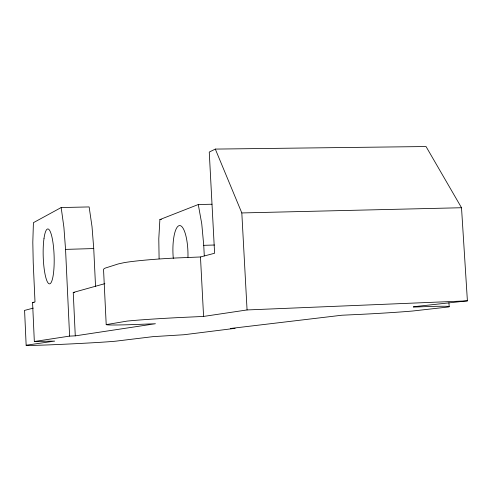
<?xml version="1.0" encoding="UTF-8"?>
<svg xmlns="http://www.w3.org/2000/svg" width="492" height="492" viewBox="0 0 492 492"><rect width="100%" height="100%" fill="white"/><g stroke="black" fill="none" stroke-linecap="round" stroke-linejoin="round"><path stroke-width="0.74" d="M211.972 204.229L198.276 204.531L159.882 219.58L158.793 238.78L159.1 258.78M95.54 286.338L93.732 248.558L92.016 226.621L89.132 206.929L61.174 207.544L33.413 222.679L32.81 242.304L33.228 262.746L35 301.873L32.57 302.562L34.329 341.503L54.667 341.097L26.783 345.132A46.334 0.812 -2.8 0 0 62.564 344.308A46.334 0.812 -2.8 0 0 117.231 340.993L152.981 336.645L183.996 334.738L235.059 328.342L230.465 328.545M413.348 306.762L467.4 300.858L461.514 207.735L426.035 146.536L215.312 149.088L209.254 152.071L214.598 253.251L200.472 256.978L176.88 257.943A59.292 3.911 -2.9 0 0 124.132 262.648L118.221 263.946L105.097 268.14L103.529 269.204L106.204 324.622A57.398 1.624 -2.9 0 0 135.349 324.517L155.404 323.736L75.276 335.858L69.6 336.11L34.329 341.503M106.204 324.622L127.004 321.11A59.434 1.74 -2.9 0 1 179.937 317.524L203.583 316.43L247.064 309.948L467.4 300.858M75.276 335.858L73.24 292.463L104.882 283.644M33.228 308.127L25.215 310.237A46.266 1.833 -2.8 0 0 24.6 310.747L26.156 345.378M230.465 328.49L341.823 315.231L362.149 314.283A55.762 1.513 -3.1 0 0 412.69 311.012L448.292 306.99A57.767 1.611 -3.1 0 0 428.587 306.522L413.348 307.088M73.24 292.463L74.741 292.402M61.174 207.544L63.905 227.335L65.553 249.389L93.732 248.558M198.276 204.531L201.757 223.823L203.737 245.33L214.469 245.016M159.882 219.58L161.376 219.543M215.312 149.088L241.818 212.944L461.514 207.735M32.57 302.562L34.077 302.592M448.925 302.691L449.165 306.522M241.818 212.944L247.064 309.948M203.737 245.33L204.291 255.889M200.472 256.978L203.583 316.43M65.553 249.389L69.6 336.11M173.289 258.38A26.826 7.509 88.3 0 1 179.525 225.57A26.826 7.509 88.3 0 1 187.962 257.224M44.022 238.282A27.46 5.455 88.2 0 0 48.394 283.312A27.46 5.455 88.2 0 0 53.573 247.599A27.46 5.455 88.2 0 0 44.022 238.282"/></g></svg>
